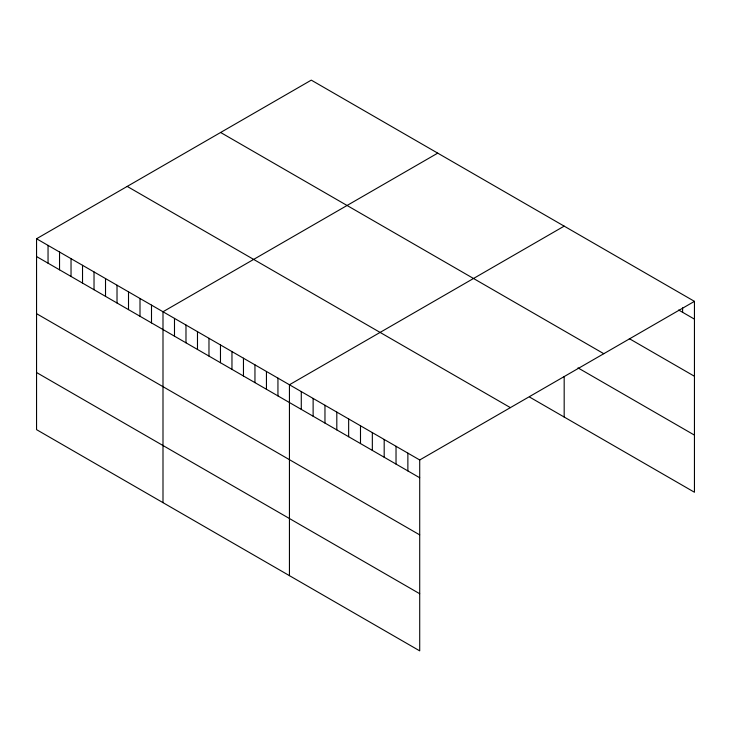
<?xml version="1.0" encoding="UTF-8"?>
<svg xmlns="http://www.w3.org/2000/svg" width="731" height="731" viewBox="0 0 731 731"><rect width="100%" height="100%" fill="white"/><g stroke="black" fill="none" stroke-linecap="round" stroke-linejoin="round"><path stroke-width="1.1" d="M36.55 238.754L419.713 459.973L419.713 650.864L36.55 429.645L36.55 238.754L311.287 80.136L694.45 301.355L694.45 492.246L529.692 397.125M437.732 153.135L162.995 311.753L162.995 502.645M564.177 226.135L289.439 384.762L289.439 575.653M419.713 459.973L694.45 301.355M678.66 310.026L694.45 319.136M629.309 338.654L694.45 376.264M220.625 132.485L603.788 353.694M577.993 367.885L694.45 435.119M127.212 186.414L510.375 407.624M36.55 256.544L419.713 477.754M36.55 313.663L419.713 534.882M36.55 372.518L419.713 593.736M682.608 307.852L682.608 312.301M564.177 376.529L564.177 417.035M407.871 453.138L407.871 470.919M396.028 446.294L396.028 464.084M384.186 439.459L384.186 457.24M372.335 432.624L372.335 450.406M360.493 425.78L360.493 443.571M348.65 418.945L348.65 436.736M336.808 412.11L336.808 429.892M324.966 405.266L324.966 423.057M313.124 398.432L313.124 416.222M301.282 391.597L301.282 409.378M277.944 378.119L277.944 395.91M266.45 371.485L266.45 389.267M254.955 364.851L254.955 382.633M243.46 358.208L243.46 375.999M231.965 351.574L231.965 369.365M220.47 344.941L220.47 362.722M208.975 338.307L208.975 356.088M197.48 331.664L197.48 349.455M185.985 325.03L185.985 342.812M174.49 318.396L174.49 336.178M151.5 305.119L151.5 322.91M140.005 298.486L140.005 316.267M128.51 291.843L128.51 309.633M117.015 285.209L117.015 303M105.52 278.575L105.52 296.357M94.025 271.941L94.025 289.723M82.53 265.298L82.53 283.089M71.035 258.664L71.035 276.446M59.54 252.031L59.54 269.812M48.045 245.388L48.045 263.178"/></g></svg>
